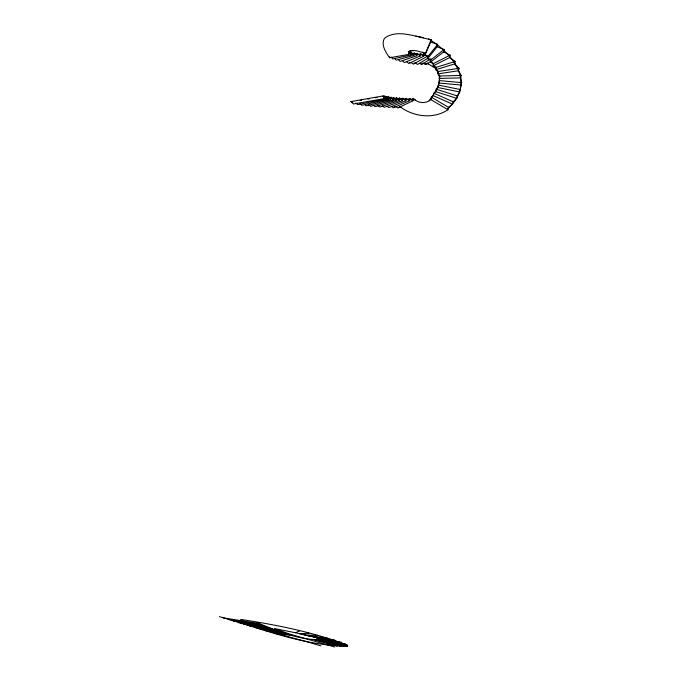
<?xml version="1.0" encoding="UTF-8"?>
<svg xmlns="http://www.w3.org/2000/svg" width="681" height="681" viewBox="0 0 681 681"><rect width="100%" height="100%" fill="white"/><g stroke="black" fill="none" stroke-linecap="round" stroke-linejoin="round"><path stroke-width="1.02" d="M399.756 106.508C413.316 116.826 433.405 119.507 447.97 109.752L448.473 107.326L452.559 104.193L453.052 101.767L456.721 98.345L457.215 95.91L459.709 91.952L461.616 82.614L460.722 77.889L461.224 75.438L458.526 70.73L459.028 68.279L454.738 63.869L455.248 61.418L449.622 57.562L433.116 65.921L433.644 63.503L450.141 55.11L443.586 51.935L430.392 62.26L433.644 63.503M449.622 57.562L450.141 55.11M410.379 99.869L413.427 98.413C417.998 103.435 425.702 103.972 430.886 99.613L431.413 97.179L433.337 95.663L433.857 93.229L435.67 91.629L436.189 89.194L437.806 87.5C439.236 83.678 439.534 79.915 439.79 75.983L437.951 73.88L438.47 71.454L459.028 68.279M443.586 51.935L444.114 49.492L437.142 46.802L427.608 58.702L430.92 59.843L444.114 49.492M438.47 71.454L435.738 69.734L436.266 67.308L455.248 61.418M437.142 46.802L437.679 44.359L430.656 42.043L431.192 39.609C416.772 37.421 397.287 28.253 384.339 38.442C380.815 45.133 385.897 52.292 389.506 57.774L408.864 54.395L409.417 52.011L408.438 52.182L408.864 54.395M430.392 62.26L430.92 59.843M219.384 616.637C261.368 628.58 303.309 645.869 347.438 646.133L347.616 645.29C313.805 632.164 276.963 624.988 241.151 619.446L240.546 619.94C265.684 632.402 294.132 637.493 320.862 645.894M427.608 58.702L428.145 56.293L437.679 44.359M394.095 106.602L395.882 106.687L397.823 107.981L412.882 100.848L413.427 98.413M419.794 63.401L421.565 64.601L421.82 63.461M406.897 61.928L408.898 63.58L423.684 56.182L424.212 53.85L425.021 54.446M428.145 56.293L424.791 55.238L431.192 39.609M391.413 106.474L393.363 107.794L409.238 100.856L409.792 98.413L412.882 100.848M402.514 60.839L404.344 62.584L420.186 56.029L420.713 53.688L423.684 56.182M386.919 106.227L388.877 107.572L405.74 100.797L406.302 98.353L409.238 100.856M398.436 59.622L400.13 61.418L416.84 55.74L417.376 53.39L420.186 56.029M382.399 105.947L384.373 107.309L402.369 100.686L402.931 98.226L405.74 100.797M394.691 58.379L396.18 60.149L413.852 55.416L414.388 53.05L411.716 53.773M377.853 105.623L379.836 107.011L399.143 100.524L399.713 98.055L402.369 100.686M391.354 57.178L392.631 58.941L411.06 54.974L411.605 52.607L409.749 53.007M373.282 105.266L375.274 106.679L396.078 100.311L396.657 97.834L394.546 98.481M368.727 104.84L370.677 106.296L393.158 100.064L393.746 97.57L391.464 98.209M360.045 103.733L361.815 105.291L388.221 99.383L388.817 96.872L386.136 97.477M365.237 105.087L366.165 105.836L390.553 99.749L391.141 97.247L389.907 97.553M355.865 103.069L357.636 104.653L386.187 98.992L386.791 96.464L385.335 96.753M415.367 99.894C404.701 98.702 392.801 100.924 383.003 95.97L350.877 101.597L353.456 103.98L384.203 98.617L384.808 96.081L383.25 96.361M389.506 57.774L389.787 56.6M408.447 52.182C412.507 47.942 420.356 52.607 425.327 52.837M424.791 55.238L430.656 42.043M429.149 100.703C434.461 93.306 441.22 84.623 438.87 74.936C435.431 66.202 429.379 58.506 422.535 52.173M447.672 108.824C475.815 83.754 454.159 54.352 428.647 38.97M454.865 64.789L455.512 64.346L454.372 63.597M430.843 61.273L425.548 64.652L422.952 62.907M421.565 64.601L430.971 58.719M427.779 58.294L417.504 64.482L415.665 63.188L413.946 63.01M421.965 54.974L424.212 53.85M256.575 622.536C276.861 630.487 298.15 640.191 320.249 639.638L347.616 645.29M406.583 99.826L409.792 98.413M334.609 646.95L289.442 634.011L274.4 628.546L295.443 632.734L299.631 630.955M418.313 54.684L420.713 53.688M403.739 99.383L406.302 98.353M400.198 99.239L402.931 98.226M414.84 54.259L417.376 53.39M396.785 99.051L399.713 98.055M454.738 63.869L435.738 69.734M360.147 100.422L361.662 100.15M367.774 99.077L369.306 98.805M375.469 97.723L377.019 97.451M437.951 73.88L458.526 70.73M295.443 632.734L299.853 633.79L308.927 633.202M439.79 75.983L461.224 75.438M439.262 78.409L460.722 77.889M425.829 55.042L412.729 54.012L408.455 52.607L409.136 51.126L413.963 50.658M299.853 633.79L304.211 634.854L318.214 635.526M439.705 80.63L461.616 82.614M439.185 83.065L461.114 85.057M423.82 63.486L428.477 63.929M304.211 634.854L308.527 635.926L327.076 637.859M276.171 633.696L292.702 635.458M270.859 632.164L288.395 634.156M265.513 630.623L284.258 632.862M260.142 629.065L280.257 631.585M254.737 627.482L276.435 630.325M249.289 625.89L272.792 629.091M243.798 624.273L269.327 627.873M308.527 635.926L334.907 640.123M399.032 107.13L401.126 107.428M238.393 622.647L266.22 626.707M233.166 621.038L263.436 625.592M228.126 619.446L261.01 624.528M223.087 617.837L258.652 623.481M312.724 637.007L341.181 642.2M409.579 62.414L411.375 62.737L413.307 64.193L427.447 56.225L426.638 55.629M316.478 638.071L345.522 643.962M438.334 85.065L460.203 89.509M437.806 87.5L459.709 91.952M415.904 36.084L423.556 37.685M319.644 639.919L347.438 646.133M318.036 639.944L345.216 646.482M316.18 639.902L341.453 646.431M314.179 639.817L337.146 646.218M350.877 101.597L352.869 102.184M435.67 91.629L456.721 98.345M436.189 89.194L457.215 95.91M433.116 65.921L436.266 67.308M433.857 93.229L453.052 101.767M433.337 95.663L452.559 104.193M447.97 109.752L430.886 99.613M431.413 97.179L448.473 107.326M319.21 639.008L320.249 639.638M427.268 63.154L435.678 68.56M396.657 97.834L399.143 100.524M414.388 53.05L416.84 55.74M393.746 97.57L396.078 100.311M411.605 52.607L413.852 55.416M391.141 97.247L393.158 100.064M388.817 96.872L390.553 99.749M409.417 52.011L411.06 54.974M386.791 96.464L388.221 99.383M384.808 96.081L386.187 98.992M383.003 95.97L384.203 98.617"/></g></svg>
